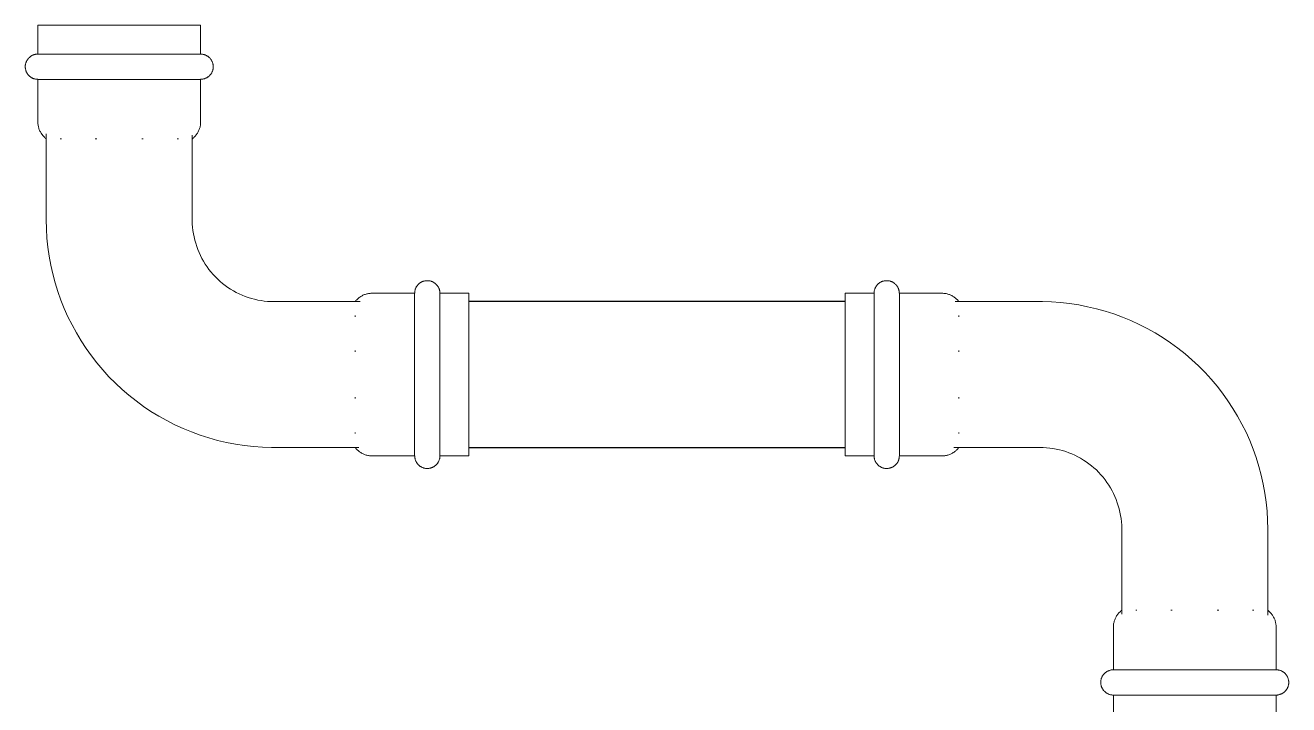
# Model space of a CAD drawing. Header units: inches. Extents: x -3327 to -1, y 8 to 1328.
# Drawn here: x -3042.22 to -3025.78, y 1236.58 to 1245.43 of the extents above; entities that cross this region are included whole.
import ezdxf

# ---------------------------------------------------------------- set-up
doc = ezdxf.new("R2010")
doc.units = ezdxf.units.IN
doc.header["$MEASUREMENT"] = 0
doc.layers.add('P-PIPE', color=3, linetype='Continuous', lineweight=9)
doc.layers.add('X - REF - FP', color=7, linetype='Continuous', true_color=0xb90000)

# ---------------------------------------------------------------- blocks, each defined once
blk = doc.blocks.new('Victaulic-VicPress316-Elbow 90-45deg Style P568_P571 - Standard-V3-SECOND LEVEL')
at = {"layer": 'P-PIPE'}
for p, q in [((-1.059, 4.55), (-1.059, 4.174)), ((1.059, 4.55), (-1.059, 4.55)), ((1.059, 4.174), (1.059, 4.55)), ((-1.059, 4.174), (1.059, 4.174)), ((-1.059, 3.845), (-1.059, 3.289)), ((-1.059, 3.845), (1.059, 3.845)), ((1.059, 3.289), (1.059, 3.845)), ((-0.95, 3.134), (-0.95, 2.015)), ((-0.769, 3.071), (-0.753, 3.071)), ((-0.312, 3.071), (-0.294, 3.071)), ((0.294, 3.071), (0.312, 3.071)), ((0.753, 3.071), (0.769, 3.071)), ((0.95, 2.015), (0.95, 3.119)), ((-4.174, 1.059), (-4.55, 1.059)), ((-4.55, 1.059), (-4.55, -1.059)), ((-4.174, -1.059), (-4.174, 1.059)), ((-3.289, 1.059), (-3.845, 1.059)), ((-3.845, -1.059), (-3.845, 1.059)), ((-2.015, 0.95), (-3.119, 0.95)), ((-3.071, 0.753), (-3.071, 0.769)), ((-3.071, 0.294), (-3.071, 0.312)), ((-3.071, -0.312), (-3.071, -0.294)), ((-3.071, -0.769), (-3.071, -0.753)), ((-3.136, -0.95), (-2.015, -0.95)), ((-4.55, -1.059), (-4.174, -1.059)), ((-3.845, -1.059), (-3.289, -1.059))]:
    blk.add_line(p, q, dxfattribs=at)
at = {"layer": 'P-PIPE', "flags": 128}
for points in [[(-1.059, 3.845), (-1.066, 3.846), (-1.072, 3.846), (-1.079, 3.847), (-1.085, 3.848), (-1.092, 3.849), (-1.098, 3.85), (-1.104, 3.852), (-1.111, 3.854), (-1.117, 3.856), (-1.123, 3.858), (-1.129, 3.861), (-1.135, 3.864), (-1.141, 3.867), (-1.146, 3.871), (-1.152, 3.874), (-1.157, 3.878), (-1.162, 3.882), (-1.167, 3.886), (-1.172, 3.891), (-1.177, 3.895), (-1.181, 3.9), (-1.186, 3.905), (-1.19, 3.91), (-1.194, 3.916), (-1.197, 3.921), (-1.201, 3.927), (-1.204, 3.932), (-1.207, 3.938), (-1.21, 3.944), (-1.212, 3.95), (-1.215, 3.957), (-1.217, 3.963), (-1.218, 3.969), (-1.22, 3.976), (-1.221, 3.982), (-1.222, 3.989), (-1.223, 3.995), (-1.223, 4.002), (-1.223, 4.008), (-1.223, 4.015), (-1.223, 4.021), (-1.223, 4.028), (-1.222, 4.034), (-1.221, 4.041), (-1.219, 4.047), (-1.218, 4.054), (-1.216, 4.06), (-1.214, 4.066), (-1.211, 4.072), (-1.209, 4.078), (-1.206, 4.084), (-1.203, 4.09), (-1.199, 4.096), (-1.196, 4.101), (-1.192, 4.107), (-1.188, 4.112), (-1.184, 4.117), (-1.179, 4.122), (-1.175, 4.127), (-1.17, 4.131), (-1.165, 4.136), (-1.16, 4.14), (-1.155, 4.144), (-1.149, 4.147), (-1.144, 4.151), (-1.138, 4.154), (-1.132, 4.157), (-1.126, 4.16), (-1.12, 4.163), (-1.114, 4.165), (-1.108, 4.167), (-1.102, 4.169), (-1.095, 4.17), (-1.089, 4.172), (-1.082, 4.173), (-1.076, 4.174), (-1.069, 4.174), (-1.063, 4.174), (-1.059, 4.174)], [(1.059, 4.174), (1.058, 4.174), (1.056, 4.174), (1.051, 4.174), (1.045, 4.174), (1.038, 4.174), (1.029, 4.174), (1.018, 4.174), (1.005, 4.174), (0.991, 4.174), (0.975, 4.174), (0.958, 4.174), (0.939, 4.174), (0.919, 4.174), (0.897, 4.174), (0.874, 4.174), (0.849, 4.174), (0.823, 4.174), (0.796, 4.174), (0.768, 4.174), (0.738, 4.174), (0.707, 4.174), (0.675, 4.174), (0.642, 4.174), (0.607, 4.174), (0.572, 4.174), (0.536, 4.174), (0.499, 4.174), (0.461, 4.174), (0.423, 4.174), (0.384, 4.174), (0.344, 4.174), (0.304, 4.174), (0.263, 4.174), (0.222, 4.174), (0.18, 4.174), (0.138, 4.174), (0.096, 4.174), (0.054, 4.174), (0.011, 4.174), (-0.031, 4.174), (-0.073, 4.174), (-0.115, 4.174), (-0.157, 4.174), (-0.199, 4.174), (-0.241, 4.174), (-0.282, 4.174), (-0.322, 4.174), (-0.362, 4.174), (-0.402, 4.174), (-0.441, 4.174), (-0.479, 4.174), (-0.516, 4.174), (-0.553, 4.174), (-0.588, 4.174), (-0.623, 4.174), (-0.657, 4.174), (-0.69, 4.174), (-0.721, 4.174), (-0.752, 4.174), (-0.781, 4.174), (-0.809, 4.174), (-0.836, 4.174), (-0.861, 4.174), (-0.885, 4.174), (-0.907, 4.174), (-0.929, 4.174), (-0.948, 4.174), (-0.966, 4.174), (-0.983, 4.174), (-0.998, 4.174), (-1.011, 4.174), (-1.023, 4.174), (-1.033, 4.174), (-1.042, 4.174), (-1.048, 4.174), (-1.054, 4.174), (-1.057, 4.174), (-1.059, 4.174), (-1.059, 4.174)], [(-1.059, 4.174), (-1.058, 4.174), (-1.056, 4.174), (-1.051, 4.174), (-1.045, 4.174), (-1.038, 4.174), (-1.029, 4.174), (-1.018, 4.174)], [(1.023, 4.174), (1.033, 4.174), (1.042, 4.174), (1.048, 4.174), (1.054, 4.174), (1.057, 4.174), (1.059, 4.174), (1.059, 4.174)], [(1.059, 4.174), (1.066, 4.174), (1.072, 4.174), (1.079, 4.173), (1.085, 4.172), (1.092, 4.171), (1.098, 4.17), (1.104, 4.168), (1.111, 4.166), (1.117, 4.164), (1.123, 4.162), (1.129, 4.159), (1.135, 4.156), (1.141, 4.153), (1.146, 4.149), (1.152, 4.146), (1.157, 4.142), (1.162, 4.138), (1.167, 4.134), (1.172, 4.129), (1.177, 4.125), (1.181, 4.12), (1.186, 4.115), (1.19, 4.11), (1.194, 4.104), (1.197, 4.099), (1.201, 4.093), (1.204, 4.088), (1.207, 4.082), (1.21, 4.076), (1.212, 4.07), (1.215, 4.063), (1.217, 4.057), (1.218, 4.051), (1.22, 4.044), (1.221, 4.038), (1.222, 4.031), (1.223, 4.025), (1.223, 4.018), (1.223, 4.012), (1.223, 4.005), (1.223, 3.999), (1.223, 3.992), (1.222, 3.986), (1.221, 3.979), (1.219, 3.973), (1.218, 3.966), (1.216, 3.96), (1.214, 3.954), (1.211, 3.948), (1.209, 3.942), (1.206, 3.936), (1.203, 3.93), (1.199, 3.924), (1.196, 3.919), (1.192, 3.913), (1.188, 3.908), (1.184, 3.903), (1.179, 3.898), (1.175, 3.893), (1.17, 3.889), (1.165, 3.884), (1.16, 3.88), (1.155, 3.876), (1.149, 3.873), (1.144, 3.869), (1.138, 3.866), (1.132, 3.863), (1.126, 3.86), (1.12, 3.857), (1.114, 3.855), (1.108, 3.853), (1.102, 3.851), (1.095, 3.85), (1.089, 3.848), (1.082, 3.847), (1.076, 3.846), (1.069, 3.846), (1.063, 3.846), (1.059, 3.845)], [(-1.059, 3.845), (-1.058, 3.845), (-1.056, 3.845), (-1.051, 3.845), (-1.045, 3.845), (-1.038, 3.845), (-1.029, 3.845), (-1.018, 3.845), (-1.005, 3.845), (-0.991, 3.845), (-0.975, 3.845), (-0.958, 3.845), (-0.939, 3.845), (-0.919, 3.845), (-0.897, 3.845), (-0.874, 3.845), (-0.849, 3.845), (-0.823, 3.845), (-0.796, 3.845), (-0.768, 3.845), (-0.738, 3.845), (-0.707, 3.845), (-0.675, 3.845), (-0.642, 3.845), (-0.607, 3.845), (-0.572, 3.845), (-0.536, 3.845), (-0.499, 3.845), (-0.461, 3.845), (-0.423, 3.845), (-0.384, 3.845), (-0.344, 3.845), (-0.304, 3.845), (-0.263, 3.845), (-0.222, 3.845), (-0.18, 3.845), (-0.138, 3.845), (-0.096, 3.845), (-0.054, 3.845), (-0.011, 3.845), (0.031, 3.845), (0.073, 3.845), (0.115, 3.845), (0.157, 3.845), (0.199, 3.845), (0.241, 3.845), (0.282, 3.845), (0.322, 3.845), (0.362, 3.845), (0.402, 3.845), (0.441, 3.845), (0.479, 3.845), (0.516, 3.845), (0.553, 3.845), (0.588, 3.845), (0.623, 3.845), (0.657, 3.845), (0.69, 3.845), (0.721, 3.845), (0.752, 3.845), (0.781, 3.845), (0.809, 3.845), (0.836, 3.845), (0.861, 3.845), (0.885, 3.845), (0.907, 3.845), (0.929, 3.845), (0.948, 3.845), (0.966, 3.845), (0.983, 3.845), (0.998, 3.845), (1.011, 3.845), (1.023, 3.845), (1.033, 3.845), (1.042, 3.845), (1.048, 3.845), (1.054, 3.845), (1.057, 3.845), (1.059, 3.845), (1.059, 3.845)], [(-1.023, 3.845), (-1.033, 3.845), (-1.042, 3.845), (-1.048, 3.845), (-1.054, 3.845), (-1.057, 3.845), (-1.059, 3.845), (-1.059, 3.845)], [(1.059, 3.845), (1.058, 3.845), (1.056, 3.845), (1.051, 3.845), (1.045, 3.845), (1.038, 3.845), (1.029, 3.845), (1.018, 3.845)], [(-0.95, 3.071), (-0.959, 3.078), (-0.967, 3.085), (-0.975, 3.092), (-0.983, 3.1), (-0.99, 3.108), (-0.997, 3.116), (-1.004, 3.125), (-1.01, 3.133), (-1.016, 3.143), (-1.022, 3.152), (-1.027, 3.161), (-1.032, 3.171), (-1.037, 3.181), (-1.041, 3.191), (-1.045, 3.201), (-1.048, 3.212), (-1.051, 3.222), (-1.053, 3.233), (-1.055, 3.244), (-1.057, 3.254), (-1.058, 3.265), (-1.059, 3.276), (-1.059, 3.287), (-1.059, 3.289)], [(1.059, 3.289), (1.059, 3.278), (1.058, 3.267), (1.057, 3.256), (1.056, 3.246), (1.054, 3.235), (1.051, 3.224), (1.048, 3.214), (1.045, 3.203), (1.042, 3.193), (1.037, 3.183), (1.033, 3.173), (1.028, 3.163), (1.023, 3.154), (1.017, 3.144), (1.011, 3.135), (1.005, 3.126), (0.998, 3.118), (0.991, 3.109), (0.984, 3.101), (0.976, 3.094), (0.968, 3.086), (0.96, 3.079), (0.952, 3.072), (0.95, 3.071)], [(-0.95, 2.015), (-0.951, 1.973), (-0.953, 1.93), (-0.958, 1.888), (-0.964, 1.846), (-0.971, 1.804), (-0.981, 1.762), (-0.991, 1.721), (-1.004, 1.68), (-1.018, 1.64), (-1.034, 1.6), (-1.051, 1.562), (-1.07, 1.523), (-1.091, 1.486), (-1.113, 1.449), (-1.136, 1.414), (-1.161, 1.379), (-1.187, 1.345), (-1.214, 1.313), (-1.243, 1.281), (-1.273, 1.251), (-1.304, 1.222), (-1.337, 1.194), (-1.37, 1.168), (-1.404, 1.143), (-1.44, 1.119), (-1.476, 1.097), (-1.513, 1.076), (-1.551, 1.056), (-1.59, 1.039), (-1.629, 1.022), (-1.669, 1.008), (-1.71, 0.995), (-1.751, 0.983), (-1.792, 0.974), (-1.834, 0.965), (-1.876, 0.959), (-1.919, 0.954), (-1.961, 0.951), (-2.004, 0.95), (-2.015, 0.95)], [(-2.015, -0.95), (-1.897, -0.948), (-1.778, -0.941), (-1.66, -0.929), (-1.543, -0.912), (-1.426, -0.891), (-1.31, -0.865), (-1.196, -0.835), (-1.082, -0.799), (-0.971, -0.76), (-0.861, -0.716), (-0.752, -0.668), (-0.646, -0.615), (-0.542, -0.558), (-0.44, -0.497), (-0.341, -0.432), (-0.244, -0.363), (-0.151, -0.29), (-0.06, -0.214), (0.028, -0.134), (0.112, -0.051), (0.193, 0.036), (0.27, 0.126), (0.344, 0.219), (0.414, 0.315), (0.48, 0.413), (0.542, 0.514), (0.6, 0.618), (0.654, 0.723), (0.703, 0.831), (0.748, 0.941), (0.789, 1.052), (0.826, 1.165), (0.857, 1.279), (0.884, 1.395), (0.907, 1.511), (0.925, 1.629), (0.938, 1.746), (0.946, 1.865), (0.95, 1.983), (0.95, 2.015)], [(-4.174, 1.059), (-4.174, 1.066), (-4.174, 1.072), (-4.173, 1.079), (-4.172, 1.085), (-4.171, 1.092), (-4.17, 1.098), (-4.168, 1.104), (-4.166, 1.111), (-4.164, 1.117), (-4.162, 1.123), (-4.159, 1.129), (-4.156, 1.135), (-4.153, 1.141), (-4.149, 1.146), (-4.146, 1.152), (-4.142, 1.157), (-4.138, 1.162), (-4.134, 1.167), (-4.129, 1.172), (-4.125, 1.177), (-4.12, 1.181), (-4.115, 1.186), (-4.11, 1.19), (-4.104, 1.194), (-4.099, 1.197), (-4.093, 1.201), (-4.088, 1.204), (-4.082, 1.207), (-4.076, 1.21), (-4.07, 1.212), (-4.063, 1.215), (-4.057, 1.217), (-4.051, 1.218), (-4.044, 1.22), (-4.038, 1.221), (-4.031, 1.222), (-4.025, 1.223), (-4.018, 1.223), (-4.012, 1.223), (-4.005, 1.223), (-3.999, 1.223), (-3.992, 1.223), (-3.986, 1.222), (-3.979, 1.221), (-3.973, 1.219), (-3.966, 1.218), (-3.96, 1.216), (-3.954, 1.214), (-3.948, 1.211), (-3.942, 1.209), (-3.936, 1.206), (-3.93, 1.203), (-3.924, 1.199), (-3.919, 1.196), (-3.913, 1.192), (-3.908, 1.188), (-3.903, 1.184), (-3.898, 1.179), (-3.893, 1.175), (-3.889, 1.17), (-3.884, 1.165), (-3.88, 1.16), (-3.876, 1.155), (-3.873, 1.149), (-3.869, 1.144), (-3.866, 1.138), (-3.863, 1.132), (-3.86, 1.126), (-3.857, 1.12), (-3.855, 1.114), (-3.853, 1.108), (-3.851, 1.102), (-3.85, 1.095), (-3.848, 1.089), (-3.847, 1.082), (-3.846, 1.076), (-3.846, 1.069), (-3.846, 1.063), (-3.845, 1.059)], [(-4.174, 1.059), (-4.174, 1.058), (-4.174, 1.056), (-4.174, 1.051), (-4.174, 1.045), (-4.174, 1.038), (-4.174, 1.029), (-4.174, 1.018), (-4.174, 1.005), (-4.174, 0.991), (-4.174, 0.975), (-4.174, 0.958), (-4.174, 0.939), (-4.174, 0.919), (-4.174, 0.897), (-4.174, 0.874), (-4.174, 0.849), (-4.174, 0.823), (-4.174, 0.796), (-4.174, 0.768), (-4.174, 0.738), (-4.174, 0.707), (-4.174, 0.675), (-4.174, 0.642), (-4.174, 0.607), (-4.174, 0.572), (-4.174, 0.536), (-4.174, 0.499), (-4.174, 0.461), (-4.174, 0.423), (-4.174, 0.384), (-4.174, 0.344), (-4.174, 0.304), (-4.174, 0.263), (-4.174, 0.222), (-4.174, 0.18), (-4.174, 0.138), (-4.174, 0.096), (-4.174, 0.054), (-4.174, 0.011), (-4.174, -0.031), (-4.174, -0.073), (-4.174, -0.115), (-4.174, -0.157), (-4.174, -0.199), (-4.174, -0.241), (-4.174, -0.282), (-4.174, -0.322), (-4.174, -0.362), (-4.174, -0.402), (-4.174, -0.441), (-4.174, -0.479), (-4.174, -0.516), (-4.174, -0.553), (-4.174, -0.588), (-4.174, -0.623), (-4.174, -0.657), (-4.174, -0.69), (-4.174, -0.721), (-4.174, -0.752), (-4.174, -0.781), (-4.174, -0.809), (-4.174, -0.836), (-4.174, -0.861), (-4.174, -0.885), (-4.174, -0.907), (-4.174, -0.929), (-4.174, -0.948), (-4.174, -0.966), (-4.174, -0.983), (-4.174, -0.998), (-4.174, -1.011), (-4.174, -1.023), (-4.174, -1.033), (-4.174, -1.042), (-4.174, -1.048), (-4.174, -1.054), (-4.174, -1.057), (-4.174, -1.059), (-4.174, -1.059)], [(-4.174, 1.023), (-4.174, 1.033), (-4.174, 1.042), (-4.174, 1.048), (-4.174, 1.054), (-4.174, 1.057), (-4.174, 1.059), (-4.174, 1.059)], [(-3.845, -1.059), (-3.845, -1.058), (-3.845, -1.056), (-3.845, -1.051), (-3.845, -1.045), (-3.845, -1.038), (-3.845, -1.029), (-3.845, -1.018), (-3.845, -1.005), (-3.845, -0.991), (-3.845, -0.975), (-3.845, -0.958), (-3.845, -0.939), (-3.845, -0.919), (-3.845, -0.897), (-3.845, -0.874), (-3.845, -0.849), (-3.845, -0.823), (-3.845, -0.796), (-3.845, -0.768), (-3.845, -0.738), (-3.845, -0.707), (-3.845, -0.675), (-3.845, -0.642), (-3.845, -0.607), (-3.845, -0.572), (-3.845, -0.536), (-3.845, -0.499), (-3.845, -0.461), (-3.845, -0.423), (-3.845, -0.384), (-3.845, -0.344), (-3.845, -0.304), (-3.845, -0.263), (-3.845, -0.222), (-3.845, -0.18), (-3.845, -0.138), (-3.845, -0.096), (-3.845, -0.054), (-3.845, -0.011), (-3.845, 0.031), (-3.845, 0.073), (-3.845, 0.115), (-3.845, 0.157), (-3.845, 0.199), (-3.845, 0.241), (-3.845, 0.282), (-3.845, 0.322), (-3.845, 0.362), (-3.845, 0.402), (-3.845, 0.441), (-3.845, 0.479), (-3.845, 0.516), (-3.845, 0.553), (-3.845, 0.588), (-3.845, 0.623), (-3.845, 0.657), (-3.845, 0.69), (-3.845, 0.721), (-3.845, 0.752), (-3.845, 0.781), (-3.845, 0.809), (-3.845, 0.836), (-3.845, 0.861), (-3.845, 0.885), (-3.845, 0.907), (-3.845, 0.929), (-3.845, 0.948), (-3.845, 0.966), (-3.845, 0.983), (-3.845, 0.998), (-3.845, 1.011), (-3.845, 1.023), (-3.845, 1.033), (-3.845, 1.042), (-3.845, 1.048), (-3.845, 1.054), (-3.845, 1.057), (-3.845, 1.059), (-3.845, 1.059)], [(-3.845, 1.059), (-3.845, 1.058), (-3.845, 1.056), (-3.845, 1.051), (-3.845, 1.045), (-3.845, 1.038), (-3.845, 1.029), (-3.845, 1.018)], [(-3.289, 1.059), (-3.278, 1.059), (-3.267, 1.058), (-3.256, 1.057), (-3.246, 1.056), (-3.235, 1.054), (-3.224, 1.051), (-3.214, 1.048), (-3.203, 1.045), (-3.193, 1.042), (-3.183, 1.037), (-3.173, 1.033), (-3.163, 1.028), (-3.154, 1.023), (-3.144, 1.017), (-3.135, 1.011), (-3.126, 1.005), (-3.118, 0.998), (-3.109, 0.991), (-3.101, 0.984), (-3.094, 0.976), (-3.086, 0.968), (-3.079, 0.96), (-3.072, 0.952), (-3.071, 0.95)], [(-3.071, -0.95), (-3.078, -0.959), (-3.085, -0.967), (-3.092, -0.975), (-3.1, -0.983), (-3.108, -0.99), (-3.116, -0.997), (-3.125, -1.004), (-3.133, -1.01), (-3.143, -1.016), (-3.152, -1.022), (-3.161, -1.027), (-3.171, -1.032), (-3.181, -1.037), (-3.191, -1.041), (-3.201, -1.045), (-3.212, -1.048), (-3.222, -1.051), (-3.233, -1.053), (-3.244, -1.055), (-3.254, -1.057), (-3.265, -1.058), (-3.276, -1.059), (-3.287, -1.059), (-3.289, -1.059)], [(-4.174, -1.059), (-4.174, -1.058), (-4.174, -1.056), (-4.174, -1.051), (-4.174, -1.045), (-4.174, -1.038), (-4.174, -1.029), (-4.174, -1.018)], [(-3.845, -1.059), (-3.846, -1.066), (-3.846, -1.072), (-3.847, -1.079), (-3.848, -1.085), (-3.849, -1.092), (-3.85, -1.098), (-3.852, -1.104), (-3.854, -1.111), (-3.856, -1.117), (-3.858, -1.123), (-3.861, -1.129), (-3.864, -1.135), (-3.867, -1.141), (-3.871, -1.146), (-3.874, -1.152), (-3.878, -1.157), (-3.882, -1.162), (-3.886, -1.167), (-3.891, -1.172), (-3.895, -1.177), (-3.9, -1.181), (-3.905, -1.186), (-3.91, -1.19), (-3.916, -1.194), (-3.921, -1.197), (-3.927, -1.201), (-3.932, -1.204), (-3.938, -1.207), (-3.944, -1.21), (-3.95, -1.212), (-3.957, -1.215), (-3.963, -1.217), (-3.969, -1.218), (-3.976, -1.22), (-3.982, -1.221), (-3.989, -1.222), (-3.995, -1.223), (-4.002, -1.223), (-4.008, -1.223), (-4.015, -1.223), (-4.021, -1.223), (-4.028, -1.223), (-4.034, -1.222), (-4.041, -1.221), (-4.047, -1.219), (-4.054, -1.218), (-4.06, -1.216), (-4.066, -1.214), (-4.072, -1.211), (-4.078, -1.209), (-4.084, -1.206), (-4.09, -1.203), (-4.096, -1.199), (-4.101, -1.196), (-4.107, -1.192), (-4.112, -1.188), (-4.117, -1.184), (-4.122, -1.179), (-4.127, -1.175), (-4.131, -1.17), (-4.136, -1.165), (-4.14, -1.16), (-4.144, -1.155), (-4.147, -1.149), (-4.151, -1.144), (-4.154, -1.138), (-4.157, -1.132), (-4.16, -1.126), (-4.163, -1.12), (-4.165, -1.114), (-4.167, -1.108), (-4.169, -1.102), (-4.17, -1.095), (-4.172, -1.089), (-4.173, -1.082), (-4.174, -1.076), (-4.174, -1.069), (-4.174, -1.063), (-4.174, -1.059)], [(-3.845, -1.023), (-3.845, -1.033), (-3.845, -1.042), (-3.845, -1.048), (-3.845, -1.054), (-3.845, -1.057), (-3.845, -1.059), (-3.845, -1.059)]]:
    blk.add_lwpolyline(points, dxfattribs=at)
blk = doc.blocks.new('Victaulic-VicPress316-Elbow 90-45deg Style P568_P571 - Standard-V9-SECOND LEVEL')
at = {"layer": 'P-PIPE'}
for p, q in [((-1.059, 4.55), (-1.059, 4.174)), ((1.059, 4.55), (-1.059, 4.55)), ((1.059, 4.174), (1.059, 4.55)), ((-1.059, 4.174), (1.059, 4.174)), ((-1.059, 3.845), (-1.059, 3.289)), ((-1.059, 3.845), (1.059, 3.845)), ((1.059, 3.289), (1.059, 3.845)), ((-0.95, 3.136), (-0.95, 2.015)), ((-0.769, 3.071), (-0.753, 3.071)), ((-0.312, 3.071), (-0.294, 3.071)), ((0.294, 3.071), (0.312, 3.071)), ((0.753, 3.071), (0.769, 3.071)), ((0.95, 2.015), (0.95, 3.119)), ((-4.174, 1.059), (-4.55, 1.059)), ((-4.55, 1.059), (-4.55, -1.059)), ((-4.174, -1.059), (-4.174, 1.059)), ((-3.289, 1.059), (-3.845, 1.059)), ((-3.845, -1.059), (-3.845, 1.059)), ((-2.015, 0.95), (-3.119, 0.95)), ((-3.071, 0.753), (-3.071, 0.769)), ((-3.071, 0.294), (-3.071, 0.312)), ((-3.071, -0.312), (-3.071, -0.294)), ((-3.071, -0.769), (-3.071, -0.753)), ((-3.136, -0.95), (-2.015, -0.95)), ((-4.55, -1.059), (-4.174, -1.059)), ((-3.845, -1.059), (-3.289, -1.059))]:
    blk.add_line(p, q, dxfattribs=at)
at = {"layer": 'P-PIPE', "flags": 128}
for points in [[(-1.059, 3.845), (-1.066, 3.846), (-1.072, 3.846), (-1.079, 3.847), (-1.085, 3.848), (-1.092, 3.849), (-1.098, 3.85), (-1.104, 3.852), (-1.111, 3.854), (-1.117, 3.856), (-1.123, 3.858), (-1.129, 3.861), (-1.135, 3.864), (-1.141, 3.867), (-1.146, 3.871), (-1.152, 3.874), (-1.157, 3.878), (-1.162, 3.882), (-1.167, 3.886), (-1.172, 3.891), (-1.177, 3.895), (-1.181, 3.9), (-1.186, 3.905), (-1.19, 3.91), (-1.194, 3.916), (-1.197, 3.921), (-1.201, 3.927), (-1.204, 3.932), (-1.207, 3.938), (-1.21, 3.944), (-1.212, 3.95), (-1.215, 3.957), (-1.217, 3.963), (-1.218, 3.969), (-1.22, 3.976), (-1.221, 3.982), (-1.222, 3.989), (-1.223, 3.995), (-1.223, 4.002), (-1.223, 4.008), (-1.223, 4.015), (-1.223, 4.021), (-1.223, 4.028), (-1.222, 4.034), (-1.221, 4.041), (-1.219, 4.047), (-1.218, 4.054), (-1.216, 4.06), (-1.214, 4.066), (-1.211, 4.072), (-1.209, 4.078), (-1.206, 4.084), (-1.203, 4.09), (-1.199, 4.096), (-1.196, 4.101), (-1.192, 4.107), (-1.188, 4.112), (-1.184, 4.117), (-1.179, 4.122), (-1.175, 4.127), (-1.17, 4.131), (-1.165, 4.136), (-1.16, 4.14), (-1.155, 4.144), (-1.149, 4.147), (-1.144, 4.151), (-1.138, 4.154), (-1.132, 4.157), (-1.126, 4.16), (-1.12, 4.163), (-1.114, 4.165), (-1.108, 4.167), (-1.102, 4.169), (-1.095, 4.17), (-1.089, 4.172), (-1.082, 4.173), (-1.076, 4.174), (-1.069, 4.174), (-1.063, 4.174), (-1.059, 4.174)], [(1.059, 4.174), (1.058, 4.174), (1.056, 4.174), (1.051, 4.174), (1.045, 4.174), (1.038, 4.174), (1.029, 4.174), (1.018, 4.174), (1.005, 4.174), (0.991, 4.174), (0.975, 4.174), (0.958, 4.174), (0.939, 4.174), (0.919, 4.174), (0.897, 4.174), (0.874, 4.174), (0.849, 4.174), (0.823, 4.174), (0.796, 4.174), (0.768, 4.174), (0.738, 4.174), (0.707, 4.174), (0.675, 4.174), (0.642, 4.174), (0.607, 4.174), (0.572, 4.174), (0.536, 4.174), (0.499, 4.174), (0.461, 4.174), (0.423, 4.174), (0.384, 4.174), (0.344, 4.174), (0.304, 4.174), (0.263, 4.174), (0.222, 4.174), (0.18, 4.174), (0.138, 4.174), (0.096, 4.174), (0.054, 4.174), (0.011, 4.174), (-0.031, 4.174), (-0.073, 4.174), (-0.115, 4.174), (-0.157, 4.174), (-0.199, 4.174), (-0.241, 4.174), (-0.282, 4.174), (-0.322, 4.174), (-0.362, 4.174), (-0.402, 4.174), (-0.441, 4.174), (-0.479, 4.174), (-0.516, 4.174), (-0.553, 4.174), (-0.588, 4.174), (-0.623, 4.174), (-0.657, 4.174), (-0.69, 4.174), (-0.721, 4.174), (-0.752, 4.174), (-0.781, 4.174), (-0.809, 4.174), (-0.836, 4.174), (-0.861, 4.174), (-0.885, 4.174), (-0.907, 4.174), (-0.929, 4.174), (-0.948, 4.174), (-0.966, 4.174), (-0.983, 4.174), (-0.998, 4.174), (-1.011, 4.174), (-1.023, 4.174), (-1.033, 4.174), (-1.042, 4.174), (-1.048, 4.174), (-1.054, 4.174), (-1.057, 4.174), (-1.059, 4.174), (-1.059, 4.174)], [(-1.059, 4.174), (-1.058, 4.174), (-1.056, 4.174), (-1.051, 4.174), (-1.045, 4.174), (-1.038, 4.174), (-1.029, 4.174), (-1.018, 4.174)], [(1.023, 4.174), (1.033, 4.174), (1.042, 4.174), (1.048, 4.174), (1.054, 4.174), (1.057, 4.174), (1.059, 4.174), (1.059, 4.174)], [(1.059, 4.174), (1.066, 4.174), (1.072, 4.174), (1.079, 4.173), (1.085, 4.172), (1.092, 4.171), (1.098, 4.17), (1.104, 4.168), (1.111, 4.166), (1.117, 4.164), (1.123, 4.162), (1.129, 4.159), (1.135, 4.156), (1.141, 4.153), (1.146, 4.149), (1.152, 4.146), (1.157, 4.142), (1.162, 4.138), (1.167, 4.134), (1.172, 4.129), (1.177, 4.125), (1.181, 4.12), (1.186, 4.115), (1.19, 4.11), (1.194, 4.104), (1.197, 4.099), (1.201, 4.093), (1.204, 4.088), (1.207, 4.082), (1.21, 4.076), (1.212, 4.07), (1.215, 4.063), (1.217, 4.057), (1.218, 4.051), (1.22, 4.044), (1.221, 4.038), (1.222, 4.031), (1.223, 4.025), (1.223, 4.018), (1.223, 4.012), (1.223, 4.005), (1.223, 3.999), (1.223, 3.992), (1.222, 3.986), (1.221, 3.979), (1.219, 3.973), (1.218, 3.966), (1.216, 3.96), (1.214, 3.954), (1.211, 3.948), (1.209, 3.942), (1.206, 3.936), (1.203, 3.93), (1.199, 3.924), (1.196, 3.919), (1.192, 3.913), (1.188, 3.908), (1.184, 3.903), (1.179, 3.898), (1.175, 3.893), (1.17, 3.889), (1.165, 3.884), (1.16, 3.88), (1.155, 3.876), (1.149, 3.873), (1.144, 3.869), (1.138, 3.866), (1.132, 3.863), (1.126, 3.86), (1.12, 3.857), (1.114, 3.855), (1.108, 3.853), (1.102, 3.851), (1.095, 3.85), (1.089, 3.848), (1.082, 3.847), (1.076, 3.846), (1.069, 3.846), (1.063, 3.846), (1.059, 3.845)], [(-1.059, 3.845), (-1.058, 3.845), (-1.056, 3.845), (-1.051, 3.845), (-1.045, 3.845), (-1.038, 3.845), (-1.029, 3.845), (-1.018, 3.845), (-1.005, 3.845), (-0.991, 3.845), (-0.975, 3.845), (-0.958, 3.845), (-0.939, 3.845), (-0.919, 3.845), (-0.897, 3.845), (-0.874, 3.845), (-0.849, 3.845), (-0.823, 3.845), (-0.796, 3.845), (-0.768, 3.845), (-0.738, 3.845), (-0.707, 3.845), (-0.675, 3.845), (-0.642, 3.845), (-0.607, 3.845), (-0.572, 3.845), (-0.536, 3.845), (-0.499, 3.845), (-0.461, 3.845), (-0.423, 3.845), (-0.384, 3.845), (-0.344, 3.845), (-0.304, 3.845), (-0.263, 3.845), (-0.222, 3.845), (-0.18, 3.845), (-0.138, 3.845), (-0.096, 3.845), (-0.054, 3.845), (-0.011, 3.845), (0.031, 3.845), (0.073, 3.845), (0.115, 3.845), (0.157, 3.845), (0.199, 3.845), (0.241, 3.845), (0.282, 3.845), (0.322, 3.845), (0.362, 3.845), (0.402, 3.845), (0.441, 3.845), (0.479, 3.845), (0.516, 3.845), (0.553, 3.845), (0.588, 3.845), (0.623, 3.845), (0.657, 3.845), (0.69, 3.845), (0.721, 3.845), (0.752, 3.845), (0.781, 3.845), (0.809, 3.845), (0.836, 3.845), (0.861, 3.845), (0.885, 3.845), (0.907, 3.845), (0.929, 3.845), (0.948, 3.845), (0.966, 3.845), (0.983, 3.845), (0.998, 3.845), (1.011, 3.845), (1.023, 3.845), (1.033, 3.845), (1.042, 3.845), (1.048, 3.845), (1.054, 3.845), (1.057, 3.845), (1.059, 3.845), (1.059, 3.845)], [(-1.023, 3.845), (-1.033, 3.845), (-1.042, 3.845), (-1.048, 3.845), (-1.054, 3.845), (-1.057, 3.845), (-1.059, 3.845), (-1.059, 3.845)], [(1.059, 3.845), (1.058, 3.845), (1.056, 3.845), (1.051, 3.845), (1.045, 3.845), (1.038, 3.845), (1.029, 3.845), (1.018, 3.845)], [(-0.95, 3.071), (-0.959, 3.078), (-0.967, 3.085), (-0.975, 3.092), (-0.983, 3.1), (-0.99, 3.108), (-0.997, 3.116), (-1.004, 3.125), (-1.01, 3.133), (-1.016, 3.143), (-1.022, 3.152), (-1.027, 3.161), (-1.032, 3.171), (-1.037, 3.181), (-1.041, 3.191), (-1.045, 3.201), (-1.048, 3.212), (-1.051, 3.222), (-1.053, 3.233), (-1.055, 3.244), (-1.057, 3.254), (-1.058, 3.265), (-1.059, 3.276), (-1.059, 3.287), (-1.059, 3.289)], [(1.059, 3.289), (1.059, 3.278), (1.058, 3.267), (1.057, 3.256), (1.056, 3.246), (1.054, 3.235), (1.051, 3.224), (1.048, 3.214), (1.045, 3.203), (1.042, 3.193), (1.037, 3.183), (1.033, 3.173), (1.028, 3.163), (1.023, 3.154), (1.017, 3.144), (1.011, 3.135), (1.005, 3.126), (0.998, 3.118), (0.991, 3.109), (0.984, 3.101), (0.976, 3.094), (0.968, 3.086), (0.96, 3.079), (0.952, 3.072), (0.95, 3.071)], [(-0.95, 2.015), (-0.951, 1.973), (-0.953, 1.93), (-0.958, 1.888), (-0.964, 1.846), (-0.971, 1.804), (-0.981, 1.762), (-0.991, 1.721), (-1.004, 1.68), (-1.018, 1.64), (-1.034, 1.6), (-1.051, 1.562), (-1.07, 1.523), (-1.091, 1.486), (-1.113, 1.449), (-1.136, 1.414), (-1.161, 1.379), (-1.187, 1.345), (-1.214, 1.313), (-1.243, 1.281), (-1.273, 1.251), (-1.304, 1.222), (-1.337, 1.194), (-1.37, 1.168), (-1.404, 1.143), (-1.44, 1.119), (-1.476, 1.097), (-1.513, 1.076), (-1.551, 1.056), (-1.59, 1.039), (-1.629, 1.022), (-1.669, 1.008), (-1.71, 0.995), (-1.751, 0.983), (-1.792, 0.974), (-1.834, 0.965), (-1.876, 0.959), (-1.919, 0.954), (-1.961, 0.951), (-2.004, 0.95), (-2.015, 0.95)], [(-2.015, -0.95), (-1.897, -0.948), (-1.778, -0.941), (-1.66, -0.929), (-1.543, -0.912), (-1.426, -0.891), (-1.31, -0.865), (-1.196, -0.835), (-1.082, -0.799), (-0.971, -0.76), (-0.861, -0.716), (-0.752, -0.668), (-0.646, -0.615), (-0.542, -0.558), (-0.44, -0.497), (-0.341, -0.432), (-0.244, -0.363), (-0.151, -0.29), (-0.06, -0.214), (0.028, -0.134), (0.112, -0.051), (0.193, 0.036), (0.27, 0.126), (0.344, 0.219), (0.414, 0.315), (0.48, 0.413), (0.542, 0.514), (0.6, 0.618), (0.654, 0.723), (0.703, 0.831), (0.748, 0.941), (0.789, 1.052), (0.826, 1.165), (0.857, 1.279), (0.884, 1.395), (0.907, 1.511), (0.925, 1.629), (0.938, 1.746), (0.946, 1.865), (0.95, 1.983), (0.95, 2.015)], [(-4.174, 1.059), (-4.174, 1.066), (-4.174, 1.072), (-4.173, 1.079), (-4.172, 1.085), (-4.171, 1.092), (-4.17, 1.098), (-4.168, 1.104), (-4.166, 1.111), (-4.164, 1.117), (-4.162, 1.123), (-4.159, 1.129), (-4.156, 1.135), (-4.153, 1.141), (-4.149, 1.146), (-4.146, 1.152), (-4.142, 1.157), (-4.138, 1.162), (-4.134, 1.167), (-4.129, 1.172), (-4.125, 1.177), (-4.12, 1.181), (-4.115, 1.186), (-4.11, 1.19), (-4.104, 1.194), (-4.099, 1.197), (-4.093, 1.201), (-4.088, 1.204), (-4.082, 1.207), (-4.076, 1.21), (-4.07, 1.212), (-4.063, 1.215), (-4.057, 1.217), (-4.051, 1.218), (-4.044, 1.22), (-4.038, 1.221), (-4.031, 1.222), (-4.025, 1.223), (-4.018, 1.223), (-4.012, 1.223), (-4.005, 1.223), (-3.999, 1.223), (-3.992, 1.223), (-3.986, 1.222), (-3.979, 1.221), (-3.973, 1.219), (-3.966, 1.218), (-3.96, 1.216), (-3.954, 1.214), (-3.948, 1.211), (-3.942, 1.209), (-3.936, 1.206), (-3.93, 1.203), (-3.924, 1.199), (-3.919, 1.196), (-3.913, 1.192), (-3.908, 1.188), (-3.903, 1.184), (-3.898, 1.179), (-3.893, 1.175), (-3.889, 1.17), (-3.884, 1.165), (-3.88, 1.16), (-3.876, 1.155), (-3.873, 1.149), (-3.869, 1.144), (-3.866, 1.138), (-3.863, 1.132), (-3.86, 1.126), (-3.857, 1.12), (-3.855, 1.114), (-3.853, 1.108), (-3.851, 1.102), (-3.85, 1.095), (-3.848, 1.089), (-3.847, 1.082), (-3.846, 1.076), (-3.846, 1.069), (-3.846, 1.063), (-3.845, 1.059)], [(-4.174, 1.059), (-4.174, 1.058), (-4.174, 1.056), (-4.174, 1.051), (-4.174, 1.045), (-4.174, 1.038), (-4.174, 1.029), (-4.174, 1.018), (-4.174, 1.005), (-4.174, 0.991), (-4.174, 0.975), (-4.174, 0.958), (-4.174, 0.939), (-4.174, 0.919), (-4.174, 0.897), (-4.174, 0.874), (-4.174, 0.849), (-4.174, 0.823), (-4.174, 0.796), (-4.174, 0.768), (-4.174, 0.738), (-4.174, 0.707), (-4.174, 0.675), (-4.174, 0.642), (-4.174, 0.607), (-4.174, 0.572), (-4.174, 0.536), (-4.174, 0.499), (-4.174, 0.461), (-4.174, 0.423), (-4.174, 0.384), (-4.174, 0.344), (-4.174, 0.304), (-4.174, 0.263), (-4.174, 0.222), (-4.174, 0.18), (-4.174, 0.138), (-4.174, 0.096), (-4.174, 0.054), (-4.174, 0.011), (-4.174, -0.031), (-4.174, -0.073), (-4.174, -0.115), (-4.174, -0.157), (-4.174, -0.199), (-4.174, -0.241), (-4.174, -0.282), (-4.174, -0.322), (-4.174, -0.362), (-4.174, -0.402), (-4.174, -0.441), (-4.174, -0.479), (-4.174, -0.516), (-4.174, -0.553), (-4.174, -0.588), (-4.174, -0.623), (-4.174, -0.657), (-4.174, -0.69), (-4.174, -0.721), (-4.174, -0.752), (-4.174, -0.781), (-4.174, -0.809), (-4.174, -0.836), (-4.174, -0.861), (-4.174, -0.885), (-4.174, -0.907), (-4.174, -0.929), (-4.174, -0.948), (-4.174, -0.966), (-4.174, -0.983), (-4.174, -0.998), (-4.174, -1.011), (-4.174, -1.023), (-4.174, -1.033), (-4.174, -1.042), (-4.174, -1.048), (-4.174, -1.054), (-4.174, -1.057), (-4.174, -1.059), (-4.174, -1.059)], [(-4.174, 1.023), (-4.174, 1.033), (-4.174, 1.042), (-4.174, 1.048), (-4.174, 1.054), (-4.174, 1.057), (-4.174, 1.059), (-4.174, 1.059)], [(-3.845, -1.059), (-3.845, -1.058), (-3.845, -1.056), (-3.845, -1.051), (-3.845, -1.045), (-3.845, -1.038), (-3.845, -1.029), (-3.845, -1.018), (-3.845, -1.005), (-3.845, -0.991), (-3.845, -0.975), (-3.845, -0.958), (-3.845, -0.939), (-3.845, -0.919), (-3.845, -0.897), (-3.845, -0.874), (-3.845, -0.849), (-3.845, -0.823), (-3.845, -0.796), (-3.845, -0.768), (-3.845, -0.738), (-3.845, -0.707), (-3.845, -0.675), (-3.845, -0.642), (-3.845, -0.607), (-3.845, -0.572), (-3.845, -0.536), (-3.845, -0.499), (-3.845, -0.461), (-3.845, -0.423), (-3.845, -0.384), (-3.845, -0.344), (-3.845, -0.304), (-3.845, -0.263), (-3.845, -0.222), (-3.845, -0.18), (-3.845, -0.138), (-3.845, -0.096), (-3.845, -0.054), (-3.845, -0.011), (-3.845, 0.031), (-3.845, 0.073), (-3.845, 0.115), (-3.845, 0.157), (-3.845, 0.199), (-3.845, 0.241), (-3.845, 0.282), (-3.845, 0.322), (-3.845, 0.362), (-3.845, 0.402), (-3.845, 0.441), (-3.845, 0.479), (-3.845, 0.516), (-3.845, 0.553), (-3.845, 0.588), (-3.845, 0.623), (-3.845, 0.657), (-3.845, 0.69), (-3.845, 0.721), (-3.845, 0.752), (-3.845, 0.781), (-3.845, 0.809), (-3.845, 0.836), (-3.845, 0.861), (-3.845, 0.885), (-3.845, 0.907), (-3.845, 0.929), (-3.845, 0.948), (-3.845, 0.966), (-3.845, 0.983), (-3.845, 0.998), (-3.845, 1.011), (-3.845, 1.023), (-3.845, 1.033), (-3.845, 1.042), (-3.845, 1.048), (-3.845, 1.054), (-3.845, 1.057), (-3.845, 1.059), (-3.845, 1.059)], [(-3.845, 1.059), (-3.845, 1.058), (-3.845, 1.056), (-3.845, 1.051), (-3.845, 1.045), (-3.845, 1.038), (-3.845, 1.029), (-3.845, 1.018)], [(-3.289, 1.059), (-3.278, 1.059), (-3.267, 1.058), (-3.256, 1.057), (-3.246, 1.056), (-3.235, 1.054), (-3.224, 1.051), (-3.214, 1.048), (-3.203, 1.045), (-3.193, 1.042), (-3.183, 1.037), (-3.173, 1.033), (-3.163, 1.028), (-3.154, 1.023), (-3.144, 1.017), (-3.135, 1.011), (-3.126, 1.005), (-3.118, 0.998), (-3.109, 0.991), (-3.101, 0.984), (-3.094, 0.976), (-3.086, 0.968), (-3.079, 0.96), (-3.072, 0.952), (-3.071, 0.95)], [(-3.071, -0.95), (-3.078, -0.959), (-3.085, -0.967), (-3.092, -0.975), (-3.1, -0.983), (-3.108, -0.99), (-3.116, -0.997), (-3.125, -1.004), (-3.133, -1.01), (-3.143, -1.016), (-3.152, -1.022), (-3.161, -1.027), (-3.171, -1.032), (-3.181, -1.037), (-3.191, -1.041), (-3.201, -1.045), (-3.212, -1.048), (-3.222, -1.051), (-3.233, -1.053), (-3.244, -1.055), (-3.254, -1.057), (-3.265, -1.058), (-3.276, -1.059), (-3.287, -1.059), (-3.289, -1.059)], [(-4.174, -1.059), (-4.174, -1.058), (-4.174, -1.056), (-4.174, -1.051), (-4.174, -1.045), (-4.174, -1.038), (-4.174, -1.029), (-4.174, -1.018)], [(-3.845, -1.059), (-3.846, -1.066), (-3.846, -1.072), (-3.847, -1.079), (-3.848, -1.085), (-3.849, -1.092), (-3.85, -1.098), (-3.852, -1.104), (-3.854, -1.111), (-3.856, -1.117), (-3.858, -1.123), (-3.861, -1.129), (-3.864, -1.135), (-3.867, -1.141), (-3.871, -1.146), (-3.874, -1.152), (-3.878, -1.157), (-3.882, -1.162), (-3.886, -1.167), (-3.891, -1.172), (-3.895, -1.177), (-3.9, -1.181), (-3.905, -1.186), (-3.91, -1.19), (-3.916, -1.194), (-3.921, -1.197), (-3.927, -1.201), (-3.932, -1.204), (-3.938, -1.207), (-3.944, -1.21), (-3.95, -1.212), (-3.957, -1.215), (-3.963, -1.217), (-3.969, -1.218), (-3.976, -1.22), (-3.982, -1.221), (-3.989, -1.222), (-3.995, -1.223), (-4.002, -1.223), (-4.008, -1.223), (-4.015, -1.223), (-4.021, -1.223), (-4.028, -1.223), (-4.034, -1.222), (-4.041, -1.221), (-4.047, -1.219), (-4.054, -1.218), (-4.06, -1.216), (-4.066, -1.214), (-4.072, -1.211), (-4.078, -1.209), (-4.084, -1.206), (-4.09, -1.203), (-4.096, -1.199), (-4.101, -1.196), (-4.107, -1.192), (-4.112, -1.188), (-4.117, -1.184), (-4.122, -1.179), (-4.127, -1.175), (-4.131, -1.17), (-4.136, -1.165), (-4.14, -1.16), (-4.144, -1.155), (-4.147, -1.149), (-4.151, -1.144), (-4.154, -1.138), (-4.157, -1.132), (-4.16, -1.126), (-4.163, -1.12), (-4.165, -1.114), (-4.167, -1.108), (-4.169, -1.102), (-4.17, -1.095), (-4.172, -1.089), (-4.173, -1.082), (-4.174, -1.076), (-4.174, -1.069), (-4.174, -1.063), (-4.174, -1.059)], [(-3.845, -1.023), (-3.845, -1.033), (-3.845, -1.042), (-3.845, -1.048), (-3.845, -1.054), (-3.845, -1.057), (-3.845, -1.059), (-3.845, -1.059)]]:
    blk.add_lwpolyline(points, dxfattribs=at)

msp = doc.modelspace()

# ---------------------------------------------------------------- linework, layer by layer
at = {"layer": 'X - REF - FP'}
for p, q in [((-3031.551, 1241.827), (-3036.451, 1241.827)), ((-3036.451, 1239.927), (-3031.551, 1239.927))]:
    msp.add_line(p, q, dxfattribs=at)

# ---------------------------------------------------------------- block references
for name, p, rotation in [('Victaulic-VicPress316-Elbow 90-45deg Style P568_P571 - Standard-V9-SECOND LEVEL', (-3041.001, 1240.877), 270), ('Victaulic-VicPress316-Elbow 90-45deg Style P568_P571 - Standard-V3-SECOND LEVEL', (-3027.001, 1240.877), 90)]:
    msp.add_blockref(name, p, dxfattribs=dict(at, rotation=rotation))

doc.saveas('drawing.dxf')
